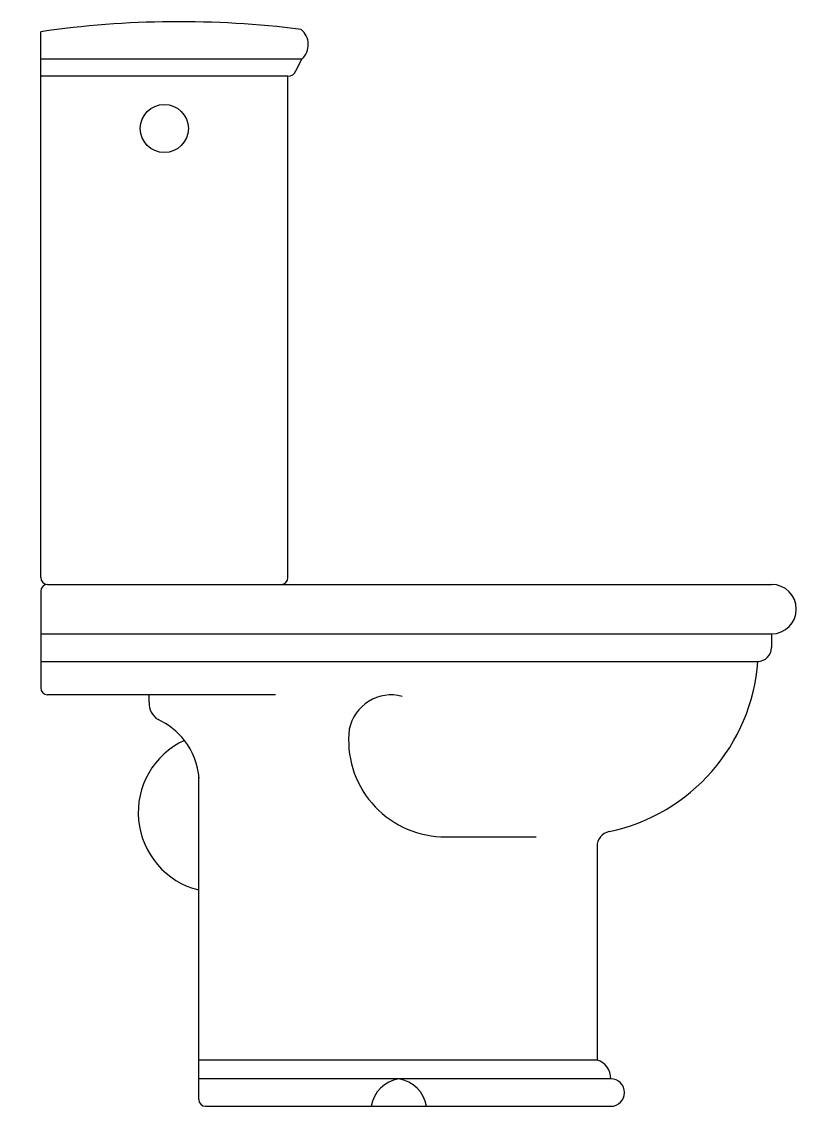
# Model space of a CAD drawing. Extents: x -857.532 to -856.968, y 510.138 to 510.928.
import ezdxf

# ---------------------------------------------------------------- set-up
doc = ezdxf.new("R2010")
doc.units = 0
doc.header["$LTSCALE"] = 50
doc.header["$MEASUREMENT"] = 0
doc.layers.add('A-PECAS', color=2, linetype='CONTINUOUS')

msp = doc.modelspace()

# ---------------------------------------------------------------- linework, layer by layer
at = {"layer": 'A-PECAS'}
for p, q in [((-857.51845, 510.52319), (-857.51845, 510.92069)), ((-857.33283, 510.89209), (-857.3283, 510.90074)), ((-857.33845, 510.52319), (-857.33845, 510.88819)), ((-857.34345, 510.51819), (-856.98645, 510.51819)), ((-857.51845, 510.51319), (-857.51845, 510.44282)), ((-856.98645, 510.48219), (-856.98645, 510.47219)), ((-857.43945, 510.43782), (-857.51345, 510.43782)), ((-857.43945, 510.43245), (-857.43945, 510.43782)), ((-857.11345, 510.32744), (-857.11345, 510.17187)), ((-857.40345, 510.14319), (-857.40345, 510.29519)), ((-857.39845, 510.13819), (-857.10345, 510.13819))]:
    msp.add_line(p, q, dxfattribs=at)
at = {"layer": 'A-PECAS', "color": 1}
for p, q in [((-857.3283, 510.90074), (-857.51845, 510.90074)), ((-857.33845, 510.88819), (-857.51845, 510.88819)), ((-857.51345, 510.51819), (-857.34345, 510.51819)), ((-857.51845, 510.48219), (-856.98645, 510.48219)), ((-857.51845, 510.46219), (-856.99645, 510.46219)), ((-857.34759, 510.43782), (-857.43945, 510.43782)), ((-857.40345, 510.29519), (-857.40345, 510.38003)), ((-857.2271, 510.33447), (-857.15774, 510.33447)), ((-857.11345, 510.17187), (-857.40345, 510.17187)), ((-857.10345, 510.15819), (-857.40345, 510.15819))]:
    msp.add_line(p, q, dxfattribs=at)
at = {"layer": 'A-PECAS'}
msp.add_circle((-857.42845, 510.85019), 0.0175, dxfattribs=at)
for centre, radius, start, end in [((-857.41772, 510.22654), 0.70142, 82.72928, 98.2569), ((-857.33784, 510.91125), 0.0142, 312.22674, 51.22148), ((-857.33845, 510.89419), 0.006, 270, 339.55447), ((-857.51345, 510.52319), 0.005, 180, 270), ((-857.51345, 510.51319), 0.005, 90, 180), ((-857.34345, 510.52319), 0.005, 270, 0), ((-856.98645, 510.50019), 0.018, 270, 90), ((-856.99645, 510.47219), 0.01, 270, 0), ((-857.13289, 510.47207), 0.1368, 281.88663, 355.85848), ((-857.48126, 510.39832), 0.051, 30.12505, 30.12505), ((-857.51345, 510.44282), 0.005, 180, 270), ((-857.42631, 510.43119), 0.0132, 174.51188, 239.4282), ((-857.45455, 510.37293), 0.0516, 37.89398, 65.33512), ((-857.38945, 510.352), 0.058, 114.86547, 256.03204), ((-857.10245, 510.32744), 0.011, 101.88663, 180), ((-857.11733, 510.15854), 0.01388, 358.55585, 73.77739), ((-857.10345, 510.14819), 0.01, 0, 90), ((-857.10345, 510.14819), 0.01, 270, 0), ((-857.39845, 510.14319), 0.005, 180, 270)]:
    msp.add_arc(centre, radius, start, end, dxfattribs=at)
at = {"layer": 'A-PECAS', "color": 1}
for centre, radius, start, end in [((-857.26328, 510.40657), 0.03119, 75.0966, 168.59271), ((-857.22409, 510.40464), 0.07023, 173.38204, 267.54594), ((-857.45455, 510.37293), 0.0516, 4.55863, 37.89398), ((-857.254, 510.13432), 0.02417, 98.97337, 170.77508), ((-857.26154, 510.13432), 0.02417, 9.22492, 81.02663)]:
    msp.add_arc(centre, radius, start, end, dxfattribs=at)

doc.saveas('drawing.dxf')
